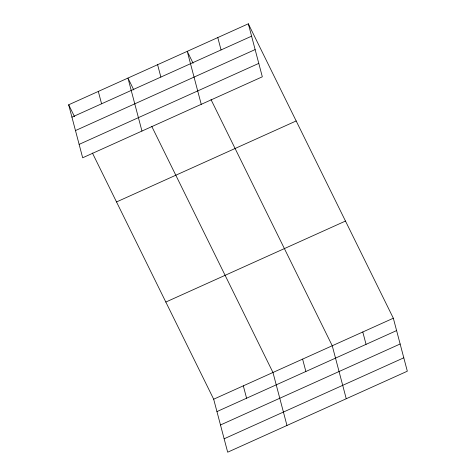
<?xml version="1.0" encoding="UTF-8"?>
<svg xmlns="http://www.w3.org/2000/svg" width="476" height="476" viewBox="0 0 476 476"><rect width="100%" height="100%" fill="white"/><g stroke="black" fill="none" stroke-linecap="round" stroke-linejoin="round"><path stroke-width="0.71" d="M248.323 23.8L262.324 76.797L82.669 157.782L68.669 104.791L248.323 23.8L393.331 318.218L407.331 371.209L227.677 452.2L213.676 399.203L92.433 153.04M71.941 117.161L251.596 36.17M75.482 130.567L255.136 49.575M79.129 144.377L258.783 63.391M116.519 201.949L296.173 120.958M165.821 302.052L345.475 221.06M213.676 399.203L393.331 318.218M216.943 411.579L396.597 330.588M220.483 424.985L400.137 343.993M224.136 438.795L403.791 357.803M193.101 63.231L187.241 51.337L201.241 104.333M211.005 99.585L332.248 345.755L346.248 398.745M133.815 89.958L127.955 78.064L141.955 131.055M151.719 126.313L272.962 372.482L286.963 425.473M68.669 104.791L74.53 116.685M362.789 331.986L366.056 344.356M217.782 37.568L221.054 49.938M302.605 359.118L305.872 371.488M243.319 385.846L246.586 398.216M157.598 64.7L160.87 77.07M98.312 91.428L101.584 103.798"/></g></svg>
